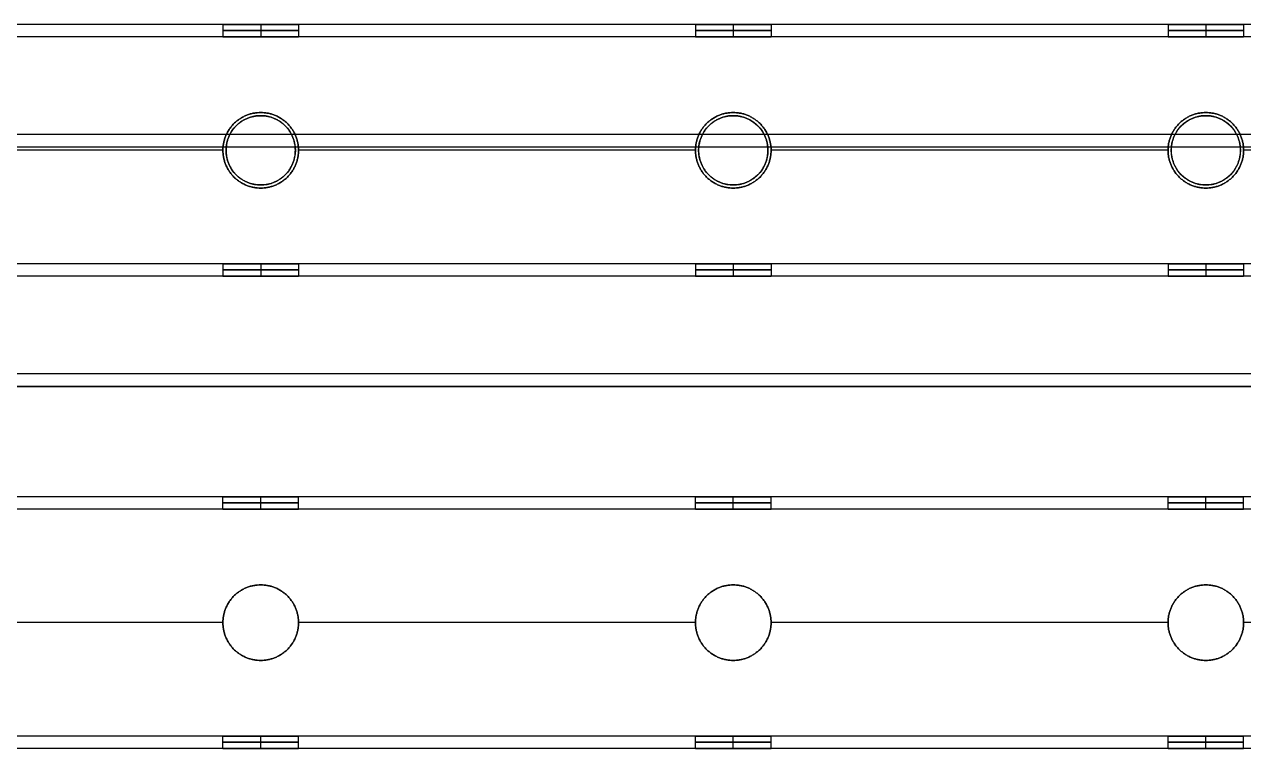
# Model space of a CAD drawing. Header units: millimetres. Extents: x -6529 to 809, y -8611 to 207.
# Drawn here: x 226 to 419.5, y -508.1 to -393.1 of the extents above; entities that cross this region are included whole.
import ezdxf

# ---------------------------------------------------------------- set-up
doc = ezdxf.new("R2010")
doc.units = ezdxf.units.MM
doc.header["$MEASUREMENT"] = 0
doc.layers.add('platen', color=7, linetype='Continuous', true_color=0x007f00)
doc.layers.add('staal', color=5, linetype='Continuous', true_color=0x0000ff)

# ---------------------------------------------------------------- blocks, each defined once
blk = doc.blocks.new('plaat base')
at = {"layer": 'platen'}
for p, q in [((58, -600), (1258, -600)), ((58, -600, 18), (1258, -600, 18))]:
    blk.add_line(p, q, dxfattribs=at)
blk = doc.blocks.new('top plaat')
at = {"layer": 'platen'}
for p, q in [((770.5, -575), (770.5, -575, 18)), ((845.5, -575), (845.5, -575, 18)), ((920.5, -575), (920.5, -575, 18)), ((765, -580.5), (765, -580.5, 18)), ((776, -580.5), (776, -580.5, 18)), ((840, -580.5), (840, -580.5, 18)), ((851, -580.5), (851, -580.5, 18)), ((915, -580.5), (915, -580.5, 18)), ((926, -580.5), (926, -580.5, 18)), ((770.5, -586), (770.5, -586, 18)), ((845.5, -586), (845.5, -586, 18)), ((920.5, -586), (920.5, -586, 18)), ((0, -618), (1316, -618)), ((0, -618, 18), (1316, -618, 18))]:
    blk.add_line(p, q, dxfattribs=at)
for centre in [(770.5, -580.5, 9), (845.5, -580.5, 9), (920.5, -580.5, 9)]:
    blk.add_circle(centre, 5.5, dxfattribs=at)
for points in [[(770.5, -586), (765, -586), (765, -580.5), (765, -575), (770.5, -575), (776, -575), (776, -580.5), (776, -586), (770.5, -586)], [(770.5, -586, 18), (765, -586, 18), (765, -580.5, 18), (765, -575, 18), (770.5, -575, 18), (776, -575, 18), (776, -580.5, 18), (776, -586, 18), (770.5, -586, 18)], [(845.5, -586), (840, -586), (840, -580.5), (840, -575), (845.5, -575), (851, -575), (851, -580.5), (851, -586), (845.5, -586)], [(845.5, -586, 18), (840, -586, 18), (840, -580.5, 18), (840, -575, 18), (845.5, -575, 18), (851, -575, 18), (851, -580.5, 18), (851, -586, 18), (845.5, -586, 18)], [(920.5, -586), (915, -586), (915, -580.5), (915, -575), (920.5, -575), (926, -575), (926, -580.5), (926, -586), (920.5, -586)], [(920.5, -586, 18), (915, -586, 18), (915, -580.5, 18), (915, -575, 18), (920.5, -575, 18), (926, -575, 18), (926, -580.5, 18), (926, -586, 18), (920.5, -586, 18)]]:
    blk.add_rational_spline(points, [1, 0.707106781187, 1, 0.707106781187, 1, 0.707106781187, 1, 0.707106781187, 1], degree=2, knots=[-37.699112, -37.699112, -37.699112, -28.274334, -28.274334, -18.849556, -18.849556, -9.424778, -9.424778, 0, 0, 0], dxfattribs=at)

msp = doc.modelspace()

# ---------------------------------------------------------------- linework, layer by layer
at = {"layer": 'staal'}
for p, q in [((257.53, -393.13, 20), (257.53, -395.13, 20)), ((263.53, -393.13, 26), (263.53, -395.13, 26)), ((263.53, -393.13, 14), (263.53, -395.13, 14)), ((269.53, -393.13, 20), (269.53, -395.13, 20)), ((332.53, -393.13, 20), (332.53, -395.13, 20)), ((338.53, -393.13, 26), (338.53, -395.13, 26)), ((338.53, -393.13, 14), (338.53, -395.13, 14)), ((344.53, -393.13, 20), (344.53, -395.13, 20)), ((407.53, -393.13, 20), (407.53, -395.13, 20)), ((413.53, -393.13, 26), (413.53, -395.13, 26)), ((413.53, -393.13, 14), (413.53, -395.13, 14)), ((419.53, -393.13, 20), (419.53, -395.13, 20)), ((263.53, -407.13, 2), (263.53, -407.13)), ((263.53, -407.13, 40), (263.53, -407.13, 38)), ((338.53, -407.13, 2), (338.53, -407.13)), ((338.53, -407.13, 40), (338.53, -407.13, 38)), ((413.53, -407.13, 2), (413.53, -407.13)), ((413.53, -407.13, 40), (413.53, -407.13, 38)), ((257.53, -413.13, 2), (257.53, -413.13)), ((257.53, -413.13, 40), (257.53, -413.13, 38)), ((269.53, -413.13, 2), (269.53, -413.13)), ((269.53, -413.13, 40), (269.53, -413.13, 38)), ((332.53, -413.13, 2), (332.53, -413.13)), ((332.53, -413.13, 40), (332.53, -413.13, 38)), ((344.53, -413.13, 2), (344.53, -413.13)), ((344.53, -413.13, 40), (344.53, -413.13, 38)), ((407.53, -413.13, 2), (407.53, -413.13)), ((407.53, -413.13, 40), (407.53, -413.13, 38)), ((419.53, -413.13, 2), (419.53, -413.13)), ((419.53, -413.13, 40), (419.53, -413.13, 38)), ((263.53, -419.13, 2), (263.53, -419.13)), ((263.53, -419.13, 40), (263.53, -419.13, 38)), ((338.53, -419.13, 2), (338.53, -419.13)), ((338.53, -419.13, 40), (338.53, -419.13, 38)), ((413.53, -419.13, 2), (413.53, -419.13)), ((413.53, -419.13, 40), (413.53, -419.13, 38)), ((257.53, -431.13, 20), (257.53, -433.13, 20)), ((263.53, -431.13, 26), (263.53, -433.13, 26)), ((263.53, -431.13, 14), (263.53, -433.13, 14)), ((269.53, -431.13, 20), (269.53, -433.13, 20)), ((332.53, -431.13, 20), (332.53, -433.13, 20)), ((338.53, -431.13, 26), (338.53, -433.13, 26)), ((338.53, -431.13, 14), (338.53, -433.13, 14)), ((344.53, -431.13, 20), (344.53, -433.13, 20)), ((407.53, -431.13, 20), (407.53, -433.13, 20)), ((413.53, -431.13, 26), (413.53, -433.13, 26)), ((413.53, -431.13, 14), (413.53, -433.13, 14)), ((419.53, -431.13, 20), (419.53, -433.13, 20)), ((257.53, -470.13, 696), (257.53, -468.13, 696)), ((263.53, -470.13, 702), (263.53, -468.13, 702)), ((263.53, -470.13, 690), (263.53, -468.13, 690)), ((269.53, -470.13, 696), (269.53, -468.13, 696)), ((332.53, -470.13, 696), (332.53, -468.13, 696)), ((338.53, -470.13, 702), (338.53, -468.13, 702)), ((338.53, -470.13, 690), (338.53, -468.13, 690)), ((344.53, -470.13, 696), (344.53, -468.13, 696)), ((407.53, -470.13, 696), (407.53, -468.13, 696)), ((413.53, -470.13, 702), (413.53, -468.13, 702)), ((413.53, -470.13, 690), (413.53, -468.13, 690)), ((419.53, -470.13, 696), (419.53, -468.13, 696)), ((263.53, -482.13, 678), (263.53, -482.13, 676)), ((263.53, -482.13, 716), (263.53, -482.13, 714)), ((338.53, -482.13, 678), (338.53, -482.13, 676)), ((338.53, -482.13, 716), (338.53, -482.13, 714)), ((413.53, -482.13, 678), (413.53, -482.13, 676)), ((413.53, -482.13, 716), (413.53, -482.13, 714)), ((257.53, -488.13, 678), (257.53, -488.13, 676)), ((257.53, -488.13, 716), (257.53, -488.13, 714)), ((269.53, -488.13, 678), (269.53, -488.13, 676)), ((269.53, -488.13, 716), (269.53, -488.13, 714)), ((332.53, -488.13, 678), (332.53, -488.13, 676)), ((332.53, -488.13, 716), (332.53, -488.13, 714)), ((344.53, -488.13, 678), (344.53, -488.13, 676)), ((344.53, -488.13, 716), (344.53, -488.13, 714)), ((407.53, -488.13, 678), (407.53, -488.13, 676)), ((407.53, -488.13, 716), (407.53, -488.13, 714)), ((419.53, -488.13, 678), (419.53, -488.13, 676)), ((419.53, -488.13, 716), (419.53, -488.13, 714)), ((263.53, -494.13, 678), (263.53, -494.13, 676)), ((263.53, -494.13, 716), (263.53, -494.13, 714)), ((338.53, -494.13, 678), (338.53, -494.13, 676)), ((338.53, -494.13, 716), (338.53, -494.13, 714)), ((413.53, -494.13, 678), (413.53, -494.13, 676)), ((413.53, -494.13, 716), (413.53, -494.13, 714)), ((257.53, -508.13, 696), (257.53, -506.13, 696)), ((263.53, -508.13, 702), (263.53, -506.13, 702)), ((263.53, -508.13, 690), (263.53, -506.13, 690)), ((269.53, -508.13, 696), (269.53, -506.13, 696)), ((332.53, -508.13, 696), (332.53, -506.13, 696)), ((338.53, -508.13, 702), (338.53, -506.13, 702)), ((338.53, -508.13, 690), (338.53, -506.13, 690)), ((344.53, -508.13, 696), (344.53, -506.13, 696)), ((407.53, -508.13, 696), (407.53, -506.13, 696)), ((413.53, -508.13, 702), (413.53, -506.13, 702)), ((413.53, -508.13, 690), (413.53, -506.13, 690)), ((419.53, -508.13, 696), (419.53, -506.13, 696))]:
    msp.add_line(p, q, dxfattribs=at)
for points in [[(769.03, -393.13), (451.28, -393.13), (133.53, -393.13)], [(769.03, -393.13, 40), (451.28, -393.13, 40), (133.53, -393.13, 40)], [(257.53, -393.13, 20), (226.03, -393.13, 20), (194.53, -393.13, 20)], [(332.53, -393.13, 20), (301.03, -393.13, 20), (269.53, -393.13, 20)], [(407.53, -393.13, 20), (376.03, -393.13, 20), (344.53, -393.13, 20)], [(482.53, -393.13, 20), (451.03, -393.13, 20), (419.53, -393.13, 20)], [(769.03, -395.13, 2), (451.28, -395.13, 2), (133.53, -395.13, 2)], [(769.03, -395.13, 38), (451.28, -395.13, 38), (133.53, -395.13, 38)], [(257.53, -395.13, 20), (226.03, -395.13, 20), (194.53, -395.13, 20)], [(332.53, -395.13, 20), (301.03, -395.13, 20), (269.53, -395.13, 20)], [(407.53, -395.13, 20), (376.03, -395.13, 20), (344.53, -395.13, 20)], [(482.53, -395.13, 20), (451.03, -395.13, 20), (419.53, -395.13, 20)], [(769.03, -410.63, 40), (460.03, -410.63, 40), (151.03, -410.63, 40)], [(769.03, -410.63), (460.03, -410.63), (151.03, -410.63)], [(769.03, -412.63, 2), (460.03, -412.63, 2), (151.03, -412.63, 2)], [(769.03, -412.63, 38), (460.03, -412.63, 38), (151.03, -412.63, 38)], [(257.53, -413.13), (226.03, -413.13), (194.53, -413.13)], [(257.53, -413.13, 40), (226.03, -413.13, 40), (194.53, -413.13, 40)], [(257.53, -413.13, 2), (226.03, -413.13, 2), (194.53, -413.13, 2)], [(257.53, -413.13, 38), (226.03, -413.13, 38), (194.53, -413.13, 38)], [(332.53, -413.13), (301.03, -413.13), (269.53, -413.13)], [(332.53, -413.13, 40), (301.03, -413.13, 40), (269.53, -413.13, 40)], [(332.53, -413.13, 2), (301.03, -413.13, 2), (269.53, -413.13, 2)], [(332.53, -413.13, 38), (301.03, -413.13, 38), (269.53, -413.13, 38)], [(407.53, -413.13), (376.03, -413.13), (344.53, -413.13)], [(407.53, -413.13, 40), (376.03, -413.13, 40), (344.53, -413.13, 40)], [(407.53, -413.13, 2), (376.03, -413.13, 2), (344.53, -413.13, 2)], [(407.53, -413.13, 38), (376.03, -413.13, 38), (344.53, -413.13, 38)], [(482.53, -413.13), (451.03, -413.13), (419.53, -413.13)], [(482.53, -413.13, 40), (451.03, -413.13, 40), (419.53, -413.13, 40)], [(482.53, -413.13, 2), (451.03, -413.13, 2), (419.53, -413.13, 2)], [(482.53, -413.13, 38), (451.03, -413.13, 38), (419.53, -413.13, 38)], [(769.03, -431.13, 2), (451.28, -431.13, 2), (133.53, -431.13, 2)], [(769.03, -431.13, 38), (451.28, -431.13, 38), (133.53, -431.13, 38)], [(257.53, -431.13, 20), (226.03, -431.13, 20), (194.53, -431.13, 20)], [(332.53, -431.13, 20), (301.03, -431.13, 20), (269.53, -431.13, 20)], [(407.53, -431.13, 20), (376.03, -431.13, 20), (344.53, -431.13, 20)], [(482.53, -431.13, 20), (451.03, -431.13, 20), (419.53, -431.13, 20)], [(769.03, -433.13), (451.28, -433.13), (133.53, -433.13)], [(769.03, -433.13, 40), (451.28, -433.13, 40), (133.53, -433.13, 40)], [(257.53, -433.13, 20), (226.03, -433.13, 20), (194.53, -433.13, 20)], [(332.53, -433.13, 20), (301.03, -433.13, 20), (269.53, -433.13, 20)], [(407.53, -433.13, 20), (376.03, -433.13, 20), (344.53, -433.13, 20)], [(482.53, -433.13, 20), (451.03, -433.13, 20), (419.53, -433.13, 20)], [(769.03, -448.63, 2), (460.03, -448.63, 2), (151.03, -448.63, 2)], [(769.03, -448.63, 38), (460.03, -448.63, 38), (151.03, -448.63, 38)], [(769.03, -450.63, 40), (460.03, -450.63, 40), (151.03, -450.63, 40)], [(769.03, -450.63), (460.03, -450.63), (151.03, -450.63)], [(769.03, -468.13, 676), (451.28, -468.13, 676), (133.53, -468.13, 676)], [(769.03, -468.13, 716), (451.28, -468.13, 716), (133.53, -468.13, 716)], [(257.53, -468.13, 696), (226.03, -468.13, 696), (194.53, -468.13, 696)], [(332.53, -468.13, 696), (301.03, -468.13, 696), (269.53, -468.13, 696)], [(407.53, -468.13, 696), (376.03, -468.13, 696), (344.53, -468.13, 696)], [(769.03, -470.13, 678), (451.28, -470.13, 678), (133.53, -470.13, 678)], [(769.03, -470.13, 714), (451.28, -470.13, 714), (133.53, -470.13, 714)], [(257.53, -470.13, 696), (226.03, -470.13, 696), (194.53, -470.13, 696)], [(332.53, -470.13, 696), (301.03, -470.13, 696), (269.53, -470.13, 696)], [(407.53, -470.13, 696), (376.03, -470.13, 696), (344.53, -470.13, 696)], [(482.53, -470.13, 696), (451.03, -470.13, 696), (419.53, -470.13, 696)], [(257.53, -488.13, 676), (226.03, -488.13, 676), (194.53, -488.13, 676)], [(257.53, -488.13, 716), (226.03, -488.13, 716), (194.53, -488.13, 716)], [(257.53, -488.13, 678), (226.03, -488.13, 678), (194.53, -488.13, 678)], [(257.53, -488.13, 714), (226.03, -488.13, 714), (194.53, -488.13, 714)], [(332.53, -488.13, 676), (301.03, -488.13, 676), (269.53, -488.13, 676)], [(332.53, -488.13, 716), (301.03, -488.13, 716), (269.53, -488.13, 716)], [(332.53, -488.13, 678), (301.03, -488.13, 678), (269.53, -488.13, 678)], [(332.53, -488.13, 714), (301.03, -488.13, 714), (269.53, -488.13, 714)], [(407.53, -488.13, 676), (376.03, -488.13, 676), (344.53, -488.13, 676)], [(407.53, -488.13, 716), (376.03, -488.13, 716), (344.53, -488.13, 716)], [(407.53, -488.13, 678), (376.03, -488.13, 678), (344.53, -488.13, 678)], [(407.53, -488.13, 714), (376.03, -488.13, 714), (344.53, -488.13, 714)], [(482.53, -488.13, 676), (451.03, -488.13, 676), (419.53, -488.13, 676)], [(482.53, -488.13, 716), (451.03, -488.13, 716), (419.53, -488.13, 716)], [(482.53, -488.13, 678), (451.03, -488.13, 678), (419.53, -488.13, 678)], [(482.53, -488.13, 714), (451.03, -488.13, 714), (419.53, -488.13, 714)], [(769.03, -506.13, 678), (451.28, -506.13, 678), (133.53, -506.13, 678)], [(769.03, -506.13, 714), (451.28, -506.13, 714), (133.53, -506.13, 714)], [(257.53, -506.13, 696), (226.03, -506.13, 696), (194.53, -506.13, 696)], [(332.53, -506.13, 696), (301.03, -506.13, 696), (269.53, -506.13, 696)], [(407.53, -506.13, 696), (376.03, -506.13, 696), (344.53, -506.13, 696)], [(482.53, -506.13, 696), (451.03, -506.13, 696), (419.53, -506.13, 696)], [(769.03, -508.13, 676), (451.28, -508.13, 676), (133.53, -508.13, 676)], [(769.03, -508.13, 716), (451.28, -508.13, 716), (133.53, -508.13, 716)], [(257.53, -508.13, 696), (226.03, -508.13, 696), (194.53, -508.13, 696)], [(332.53, -508.13, 696), (301.03, -508.13, 696), (269.53, -508.13, 696)], [(407.53, -508.13, 696), (376.03, -508.13, 696), (344.53, -508.13, 696)], [(482.53, -508.13, 696), (451.03, -508.13, 696), (419.53, -508.13, 696)]]:
    msp.add_open_spline(points, degree=2, dxfattribs=at)
for points, weights, knots in [([(263.53, -393.13, 26), (257.53, -393.13, 26), (257.53, -393.13, 20), (257.53, -393.13, 14), (263.53, -393.13, 14), (269.53, -393.13, 14), (269.53, -393.13, 20), (269.53, -393.13, 26), (263.53, -393.13, 26)], [1, 0.707106781187, 1, 0.707106781187, 1, 0.707106781187, 1, 0.707106781187, 1], [0, 0, 0, 7.853982, 7.853982, 15.707963, 15.707963, 23.561945, 23.561945, 31.415927, 31.415927, 31.415927]), ([(263.53, -394.13, 26), (257.53, -394.13, 26), (257.53, -394.13, 20), (257.53, -394.13, 14), (263.53, -394.13, 14), (269.53, -394.13, 14), (269.53, -394.13, 20), (269.53, -394.13, 26), (263.53, -394.13, 26)], [1, 0.707106781187, 1, 0.707106781187, 1, 0.707106781187, 1, 0.707106781187, 1], [0, 0, 0, 7.853982, 7.853982, 15.707963, 15.707963, 23.561945, 23.561945, 31.415927, 31.415927, 31.415927]), ([(338.53, -393.13, 26), (332.53, -393.13, 26), (332.53, -393.13, 20), (332.53, -393.13, 14), (338.53, -393.13, 14), (344.53, -393.13, 14), (344.53, -393.13, 20), (344.53, -393.13, 26), (338.53, -393.13, 26)], [1, 0.707106781187, 1, 0.707106781187, 1, 0.707106781187, 1, 0.707106781187, 1], [0, 0, 0, 7.853982, 7.853982, 15.707963, 15.707963, 23.561945, 23.561945, 31.415927, 31.415927, 31.415927]), ([(338.53, -394.13, 26), (332.53, -394.13, 26), (332.53, -394.13, 20), (332.53, -394.13, 14), (338.53, -394.13, 14), (344.53, -394.13, 14), (344.53, -394.13, 20), (344.53, -394.13, 26), (338.53, -394.13, 26)], [1, 0.707106781187, 1, 0.707106781187, 1, 0.707106781187, 1, 0.707106781187, 1], [0, 0, 0, 7.853982, 7.853982, 15.707963, 15.707963, 23.561945, 23.561945, 31.415927, 31.415927, 31.415927]), ([(413.53, -393.13, 26), (407.53, -393.13, 26), (407.53, -393.13, 20), (407.53, -393.13, 14), (413.53, -393.13, 14), (419.53, -393.13, 14), (419.53, -393.13, 20), (419.53, -393.13, 26), (413.53, -393.13, 26)], [1, 0.707106781187, 1, 0.707106781187, 1, 0.707106781187, 1, 0.707106781187, 1], [0, 0, 0, 7.853982, 7.853982, 15.707963, 15.707963, 23.561945, 23.561945, 31.415927, 31.415927, 31.415927]), ([(413.53, -394.13, 26), (407.53, -394.13, 26), (407.53, -394.13, 20), (407.53, -394.13, 14), (413.53, -394.13, 14), (419.53, -394.13, 14), (419.53, -394.13, 20), (419.53, -394.13, 26), (413.53, -394.13, 26)], [1, 0.707106781187, 1, 0.707106781187, 1, 0.707106781187, 1, 0.707106781187, 1], [0, 0, 0, 7.853982, 7.853982, 15.707963, 15.707963, 23.561945, 23.561945, 31.415927, 31.415927, 31.415927]), ([(263.53, -395.13, 26), (269.53, -395.13, 26), (269.53, -395.13, 20), (269.53, -395.13, 14), (263.53, -395.13, 14), (257.53, -395.13, 14), (257.53, -395.13, 20), (257.53, -395.13, 26), (263.53, -395.13, 26)], [1, 0.707106781187, 1, 0.707106781187, 1, 0.707106781187, 1, 0.707106781187, 1], [-31.415927, -31.415927, -31.415927, -23.561945, -23.561945, -15.707963, -15.707963, -7.853982, -7.853982, 0, 0, 0]), ([(338.53, -395.13, 26), (344.53, -395.13, 26), (344.53, -395.13, 20), (344.53, -395.13, 14), (338.53, -395.13, 14), (332.53, -395.13, 14), (332.53, -395.13, 20), (332.53, -395.13, 26), (338.53, -395.13, 26)], [1, 0.707106781187, 1, 0.707106781187, 1, 0.707106781187, 1, 0.707106851018, 0.999999860338], [-31.415927, -31.415927, -31.415927, -23.561944, -23.561944, -15.707962, -15.707962, -7.85398, -7.85398, 0, 0, 0]), ([(413.53, -395.13, 26), (419.53, -395.13, 26), (419.53, -395.13, 20), (419.53, -395.13, 14), (413.53, -395.13, 14), (407.53, -395.13, 14), (407.53, -395.13, 20), (407.53, -395.13, 26), (413.53, -395.13, 26)], [1, 0.707106781187, 1, 0.707106781187, 1, 0.707106781187, 1, 0.707106851018, 0.999999860338], [-31.415927, -31.415927, -31.415927, -23.561944, -23.561944, -15.707962, -15.707962, -7.85398, -7.85398, 0, 0, 0]), ([(263.53, -419.13), (269.53, -419.13), (269.53, -413.13), (269.53, -407.13), (263.53, -407.13), (257.53, -407.13), (257.53, -413.13), (257.53, -419.13), (263.53, -419.13)], [1, 0.707106781187, 1, 0.707106781187, 1, 0.707106781187, 1, 0.707106781187, 1], [-31.415927, -31.415927, -31.415927, -23.561945, -23.561945, -15.707963, -15.707963, -7.853982, -7.853982, 0, 0, 0]), ([(263.53, -419.13, 40), (257.53, -419.13, 40), (257.53, -413.13, 40), (257.53, -407.13, 40), (263.53, -407.13, 40), (269.53, -407.13, 40), (269.53, -413.13, 40), (269.53, -419.13, 40), (263.53, -419.13, 40)], [1, 0.707106781187, 1, 0.707106781187, 1, 0.707106781187, 1, 0.707106781187, 1], [0, 0, 0, 7.853982, 7.853982, 15.707963, 15.707963, 23.561945, 23.561945, 31.415927, 31.415927, 31.415927]), ([(263.53, -419.13, 2), (257.53, -419.13, 2), (257.53, -413.13, 2), (257.53, -407.13, 2), (263.53, -407.13, 2), (269.53, -407.13, 2), (269.53, -413.13, 2), (269.53, -419.13, 2), (263.53, -419.13, 2)], [1, 0.707106781187, 1, 0.707106781187, 1, 0.707106781187, 1, 0.707106781187, 1], [0, 0, 0, 7.853982, 7.853982, 15.707963, 15.707963, 23.561945, 23.561945, 31.415927, 31.415927, 31.415927]), ([(263.53, -419.13, 38), (269.53, -419.13, 38), (269.53, -413.13, 38), (269.53, -407.13, 38), (263.53, -407.13, 38), (257.53, -407.13, 38), (257.53, -413.13, 38), (257.53, -419.13, 38), (263.53, -419.13, 38)], [1, 0.707106781187, 1, 0.707106781187, 1, 0.707106781187, 1, 0.707106781187, 1], [-31.415927, -31.415927, -31.415927, -23.561945, -23.561945, -15.707963, -15.707963, -7.853982, -7.853982, 0, 0, 0]), ([(263.53, -419.13, 1), (257.53, -419.13, 1), (257.53, -413.13, 1), (257.53, -407.13, 1), (263.53, -407.13, 1), (269.53, -407.13, 1), (269.53, -413.13, 1), (269.53, -419.13, 1), (263.53, -419.13, 1)], [1, 0.707106781187, 1, 0.707106781187, 1, 0.707106781187, 1, 0.707106781187, 1], [0, 0, 0, 7.853982, 7.853982, 15.707963, 15.707963, 23.561945, 23.561945, 31.415927, 31.415927, 31.415927]), ([(263.53, -419.13, 39), (257.53, -419.13, 39), (257.53, -413.13, 39), (257.53, -407.13, 39), (263.53, -407.13, 39), (269.53, -407.13, 39), (269.53, -413.13, 39), (269.53, -419.13, 39), (263.53, -419.13, 39)], [1, 0.707106781187, 1, 0.707106781187, 1, 0.707106781187, 1, 0.707106781187, 1], [0, 0, 0, 7.853982, 7.853982, 15.707963, 15.707963, 23.561945, 23.561945, 31.415927, 31.415927, 31.415927]), ([(338.53, -419.13), (344.53, -419.13), (344.53, -413.13), (344.53, -407.13), (338.53, -407.13), (332.53, -407.13), (332.53, -413.13), (332.53, -419.13), (338.53, -419.13)], [1, 0.707106781187, 1, 0.707106781187, 1, 0.707106781187, 1, 0.707106781187, 1], [-31.415927, -31.415927, -31.415927, -23.561945, -23.561945, -15.707963, -15.707963, -7.853982, -7.853982, 0, 0, 0]), ([(338.53, -419.13, 40), (332.53, -419.13, 40), (332.53, -413.13, 40), (332.53, -407.13, 40), (338.53, -407.13, 40), (344.53, -407.13, 40), (344.53, -413.13, 40), (344.53, -419.13, 40), (338.53, -419.13, 40)], [1, 0.707106781187, 1, 0.707106781187, 1, 0.707106781187, 1, 0.707106781187, 1], [0, 0, 0, 7.853982, 7.853982, 15.707963, 15.707963, 23.561945, 23.561945, 31.415927, 31.415927, 31.415927]), ([(338.53, -419.13, 2), (332.53, -419.13, 2), (332.53, -413.13, 2), (332.53, -407.13, 2), (338.53, -407.13, 2), (344.53, -407.13, 2), (344.53, -413.13, 2), (344.53, -419.13, 2), (338.53, -419.13, 2)], [1, 0.707106781187, 1, 0.707106781187, 1, 0.707106781187, 1, 0.707106781187, 1], [0, 0, 0, 7.853982, 7.853982, 15.707963, 15.707963, 23.561945, 23.561945, 31.415927, 31.415927, 31.415927]), ([(338.53, -419.13, 38), (344.53, -419.13, 38), (344.53, -413.13, 38), (344.53, -407.13, 38), (338.53, -407.13, 38), (332.53, -407.13, 38), (332.53, -413.13, 38), (332.53, -419.13, 38), (338.53, -419.13, 38)], [1, 0.707106781187, 1, 0.707106781187, 1, 0.707106781187, 1, 0.707106781187, 1], [-31.415927, -31.415927, -31.415927, -23.561945, -23.561945, -15.707963, -15.707963, -7.853982, -7.853982, 0, 0, 0]), ([(338.53, -419.13, 1), (332.53, -419.13, 1), (332.53, -413.13, 1), (332.53, -407.13, 1), (338.53, -407.13, 1), (344.53, -407.13, 1), (344.53, -413.13, 1), (344.53, -419.13, 1), (338.53, -419.13, 1)], [1, 0.707106781187, 1, 0.707106781187, 1, 0.707106781187, 1, 0.707106781187, 1], [0, 0, 0, 7.853982, 7.853982, 15.707963, 15.707963, 23.561945, 23.561945, 31.415927, 31.415927, 31.415927]), ([(338.53, -419.13, 39), (332.53, -419.13, 39), (332.53, -413.13, 39), (332.53, -407.13, 39), (338.53, -407.13, 39), (344.53, -407.13, 39), (344.53, -413.13, 39), (344.53, -419.13, 39), (338.53, -419.13, 39)], [1, 0.707106781187, 1, 0.707106781187, 1, 0.707106781187, 1, 0.707106781187, 1], [0, 0, 0, 7.853982, 7.853982, 15.707963, 15.707963, 23.561945, 23.561945, 31.415927, 31.415927, 31.415927]), ([(413.53, -419.13), (419.53, -419.13), (419.53, -413.13), (419.53, -407.13), (413.53, -407.13), (407.53, -407.13), (407.53, -413.13), (407.53, -419.13), (413.53, -419.13)], [1, 0.707106781187, 1, 0.707106781187, 1, 0.707106781187, 1, 0.707106781187, 1], [-31.415927, -31.415927, -31.415927, -23.561945, -23.561945, -15.707963, -15.707963, -7.853982, -7.853982, 0, 0, 0]), ([(413.53, -419.13, 40), (407.53, -419.13, 40), (407.53, -413.13, 40), (407.53, -407.13, 40), (413.53, -407.13, 40), (419.53, -407.13, 40), (419.53, -413.13, 40), (419.53, -419.13, 40), (413.53, -419.13, 40)], [1, 0.707106781187, 1, 0.707106781187, 1, 0.707106781187, 1, 0.707106781187, 1], [0, 0, 0, 7.853982, 7.853982, 15.707963, 15.707963, 23.561945, 23.561945, 31.415927, 31.415927, 31.415927]), ([(413.53, -419.13, 2), (407.53, -419.13, 2), (407.53, -413.13, 2), (407.53, -407.13, 2), (413.53, -407.13, 2), (419.53, -407.13, 2), (419.53, -413.13, 2), (419.53, -419.13, 2), (413.53, -419.13, 2)], [1, 0.707106781187, 1, 0.707106781187, 1, 0.707106781187, 1, 0.707106781187, 1], [0, 0, 0, 7.853982, 7.853982, 15.707963, 15.707963, 23.561945, 23.561945, 31.415927, 31.415927, 31.415927]), ([(413.53, -419.13, 38), (419.53, -419.13, 38), (419.53, -413.13, 38), (419.53, -407.13, 38), (413.53, -407.13, 38), (407.53, -407.13, 38), (407.53, -413.13, 38), (407.53, -419.13, 38), (413.53, -419.13, 38)], [1, 0.707106781187, 1, 0.707106781187, 1, 0.707106781187, 1, 0.707106781187, 1], [-31.415927, -31.415927, -31.415927, -23.561945, -23.561945, -15.707963, -15.707963, -7.853982, -7.853982, 0, 0, 0]), ([(413.53, -419.13, 1), (407.53, -419.13, 1), (407.53, -413.13, 1), (407.53, -407.13, 1), (413.53, -407.13, 1), (419.53, -407.13, 1), (419.53, -413.13, 1), (419.53, -419.13, 1), (413.53, -419.13, 1)], [1, 0.707106781187, 1, 0.707106781187, 1, 0.707106781187, 1, 0.707106781187, 1], [0, 0, 0, 7.853982, 7.853982, 15.707963, 15.707963, 23.561945, 23.561945, 31.415927, 31.415927, 31.415927]), ([(413.53, -419.13, 39), (407.53, -419.13, 39), (407.53, -413.13, 39), (407.53, -407.13, 39), (413.53, -407.13, 39), (419.53, -407.13, 39), (419.53, -413.13, 39), (419.53, -419.13, 39), (413.53, -419.13, 39)], [1, 0.707106781187, 1, 0.707106781187, 1, 0.707106781187, 1, 0.707106781187, 1], [0, 0, 0, 7.853982, 7.853982, 15.707963, 15.707963, 23.561945, 23.561945, 31.415927, 31.415927, 31.415927]), ([(263.53, -431.13, 26), (257.53, -431.13, 26), (257.53, -431.13, 20), (257.53, -431.13, 14), (263.53, -431.13, 14), (269.53, -431.13, 14), (269.53, -431.13, 20), (269.53, -431.13, 26), (263.53, -431.13, 26)], [0.999999860338, 0.707106851018, 1, 0.707106781187, 1, 0.707106781187, 1, 0.707106851018, 0.999999860338], [0, 0, 0, 7.853981, 7.853981, 15.707963, 15.707963, 23.561946, 23.561946, 31.415927, 31.415927, 31.415927]), ([(338.53, -431.13, 26), (332.53, -431.13, 26), (332.53, -431.13, 20), (332.53, -431.13, 14), (338.53, -431.13, 14), (344.53, -431.13, 14), (344.53, -431.13, 20), (344.53, -431.13, 26), (338.53, -431.13, 26)], [0.999999860338, 0.707106851018, 1, 0.707106781187, 1, 0.707106781187, 1, 0.707106851018, 0.999999860338], [0, 0, 0, 7.853981, 7.853981, 15.707963, 15.707963, 23.561946, 23.561946, 31.415927, 31.415927, 31.415927]), ([(413.53, -431.13, 26), (407.53, -431.13, 26), (407.53, -431.13, 20), (407.53, -431.13, 14), (413.53, -431.13, 14), (419.53, -431.13, 14), (419.53, -431.13, 20), (419.53, -431.13, 26), (413.53, -431.13, 26)], [1, 0.707106781187, 1, 0.707106781187, 1, 0.707106781187, 1, 0.707106781187, 1], [0, 0, 0, 7.853982, 7.853982, 15.707963, 15.707963, 23.561945, 23.561945, 31.415927, 31.415927, 31.415927]), ([(263.53, -432.13, 26), (257.53, -432.13, 26), (257.53, -432.13, 20), (257.53, -432.13, 14), (263.53, -432.13, 14), (269.53, -432.13, 14), (269.53, -432.13, 20), (269.53, -432.13, 26), (263.53, -432.13, 26)], [1, 0.707106781187, 1, 0.707106781187, 1, 0.707106781187, 1, 0.707106781187, 1], [0, 0, 0, 7.853982, 7.853982, 15.707963, 15.707963, 23.561945, 23.561945, 31.415927, 31.415927, 31.415927]), ([(263.53, -433.13, 26), (269.53, -433.13, 26), (269.53, -433.13, 20), (269.53, -433.13, 14), (263.53, -433.13, 14), (257.53, -433.13, 14), (257.53, -433.13, 20), (257.53, -433.13, 26), (263.53, -433.13, 26)], [1, 0.707106781187, 1, 0.707106781187, 1, 0.707106781187, 1, 0.707106781187, 1], [-31.415927, -31.415927, -31.415927, -23.561945, -23.561945, -15.707963, -15.707963, -7.853982, -7.853982, 0, 0, 0]), ([(338.53, -432.13, 26), (332.53, -432.13, 26), (332.53, -432.13, 20), (332.53, -432.13, 14), (338.53, -432.13, 14), (344.53, -432.13, 14), (344.53, -432.13, 20), (344.53, -432.13, 26), (338.53, -432.13, 26)], [1, 0.707106781187, 1, 0.707106781187, 1, 0.707106781187, 1, 0.707106781187, 1], [0, 0, 0, 7.853982, 7.853982, 15.707963, 15.707963, 23.561945, 23.561945, 31.415927, 31.415927, 31.415927]), ([(338.53, -433.13, 26), (344.53, -433.13, 26), (344.53, -433.13, 20), (344.53, -433.13, 14), (338.53, -433.13, 14), (332.53, -433.13, 14), (332.53, -433.13, 20), (332.53, -433.13, 26), (338.53, -433.13, 26)], [1, 0.707106781187, 1, 0.707106781187, 1, 0.707106781187, 1, 0.707106781187, 1], [-31.415927, -31.415927, -31.415927, -23.561945, -23.561945, -15.707963, -15.707963, -7.853982, -7.853982, 0, 0, 0]), ([(413.53, -432.13, 26), (407.53, -432.13, 26), (407.53, -432.13, 20), (407.53, -432.13, 14), (413.53, -432.13, 14), (419.53, -432.13, 14), (419.53, -432.13, 20), (419.53, -432.13, 26), (413.53, -432.13, 26)], [1, 0.707106781187, 1, 0.707106781187, 1, 0.707106781187, 1, 0.707106781187, 1], [0, 0, 0, 7.853982, 7.853982, 15.707963, 15.707963, 23.561945, 23.561945, 31.415927, 31.415927, 31.415927]), ([(413.53, -433.13, 26), (419.53, -433.13, 26), (419.53, -433.13, 20), (419.53, -433.13, 14), (413.53, -433.13, 14), (407.53, -433.13, 14), (407.53, -433.13, 20), (407.53, -433.13, 26), (413.53, -433.13, 26)], [1, 0.707106781187, 1, 0.707106781187, 1, 0.707106781187, 1, 0.707106781187, 1], [-31.415927, -31.415927, -31.415927, -23.561945, -23.561945, -15.707963, -15.707963, -7.853982, -7.853982, 0, 0, 0]), ([(263.53, -468.13, 702), (269.53, -468.13, 702), (269.53, -468.13, 696), (269.53, -468.13, 690), (263.53, -468.13, 690), (257.53, -468.13, 690), (257.53, -468.13, 696), (257.53, -468.13, 702), (263.53, -468.13, 702)], [1, 0.707106781187, 1, 0.707106781187, 1, 0.707106781187, 1, 0.707106781187, 1], [-31.415927, -31.415927, -31.415927, -23.561945, -23.561945, -15.707963, -15.707963, -7.853982, -7.853982, 0, 0, 0]), ([(338.53, -468.13, 702), (344.53, -468.13, 702), (344.53, -468.13, 696), (344.53, -468.13, 690), (338.53, -468.13, 690), (332.53, -468.13, 690), (332.53, -468.13, 696), (332.53, -468.13, 702), (338.53, -468.13, 702)], [1, 0.707106781187, 1, 0.707106781187, 1, 0.707106781187, 1, 0.707106781187, 1], [-31.415927, -31.415927, -31.415927, -23.561945, -23.561945, -15.707963, -15.707963, -7.853982, -7.853982, 0, 0, 0]), ([(413.53, -468.13, 702), (419.53, -468.13, 702), (419.53, -468.13, 696), (419.53, -468.13, 690), (413.53, -468.13, 690), (407.53, -468.13, 690), (407.53, -468.13, 696), (407.53, -468.13, 702), (413.53, -468.13, 702)], [1, 0.707106781187, 1, 0.707106781187, 1, 0.707106781187, 1, 0.707106781187, 1], [-31.415927, -31.415927, -31.415927, -23.561945, -23.561945, -15.707963, -15.707963, -7.853982, -7.853982, 0, 0, 0]), ([(263.53, -469.13, 702), (257.53, -469.13, 702), (257.53, -469.13, 696), (257.53, -469.13, 690), (263.53, -469.13, 690), (269.53, -469.13, 690), (269.53, -469.13, 696), (269.53, -469.13, 702), (263.53, -469.13, 702)], [1, 0.707106781187, 1, 0.707106781187, 1, 0.707106781187, 1, 0.707106781187, 1], [0, 0, 0, 7.853982, 7.853982, 15.707963, 15.707963, 23.561945, 23.561945, 31.415927, 31.415927, 31.415927]), ([(263.53, -470.13, 702), (257.53, -470.13, 702), (257.53, -470.13, 696), (257.53, -470.13, 690), (263.53, -470.13, 690), (269.53, -470.13, 690), (269.53, -470.13, 696), (269.53, -470.13, 702), (263.53, -470.13, 702)], [0.999999860338, 0.707106851018, 1, 0.707106781187, 1, 0.707106781187, 1, 0.707106851018, 0.999999860338], [0, 0, 0, 7.853981, 7.853981, 15.707963, 15.707963, 23.561946, 23.561946, 31.415927, 31.415927, 31.415927]), ([(338.53, -469.13, 702), (332.53, -469.13, 702), (332.53, -469.13, 696), (332.53, -469.13, 690), (338.53, -469.13, 690), (344.53, -469.13, 690), (344.53, -469.13, 696), (344.53, -469.13, 702), (338.53, -469.13, 702)], [1, 0.707106781187, 1, 0.707106781187, 1, 0.707106781187, 1, 0.707106781187, 1], [0, 0, 0, 7.853982, 7.853982, 15.707963, 15.707963, 23.561945, 23.561945, 31.415927, 31.415927, 31.415927]), ([(338.53, -470.13, 702), (332.53, -470.13, 702), (332.53, -470.13, 696), (332.53, -470.13, 690), (338.53, -470.13, 690), (344.53, -470.13, 690), (344.53, -470.13, 696), (344.53, -470.13, 702), (338.53, -470.13, 702)], [0.999999860338, 0.707106851018, 1, 0.707106781187, 1, 0.707106781187, 1, 0.707106851018, 0.999999860338], [0, 0, 0, 7.853981, 7.853981, 15.707963, 15.707963, 23.561946, 23.561946, 31.415927, 31.415927, 31.415927]), ([(413.53, -469.13, 702), (407.53, -469.13, 702), (407.53, -469.13, 696), (407.53, -469.13, 690), (413.53, -469.13, 690), (419.53, -469.13, 690), (419.53, -469.13, 696), (419.53, -469.13, 702), (413.53, -469.13, 702)], [1, 0.707106781187, 1, 0.707106781187, 1, 0.707106781187, 1, 0.707106781187, 1], [0, 0, 0, 7.853982, 7.853982, 15.707963, 15.707963, 23.561945, 23.561945, 31.415927, 31.415927, 31.415927]), ([(413.53, -470.13, 702), (407.53, -470.13, 702), (407.53, -470.13, 696), (407.53, -470.13, 690), (413.53, -470.13, 690), (419.53, -470.13, 690), (419.53, -470.13, 696), (419.53, -470.13, 702), (413.53, -470.13, 702)], [1, 0.707106781187, 1, 0.707106781187, 1, 0.707106781187, 1, 0.707106781187, 1], [0, 0, 0, 7.853982, 7.853982, 15.707963, 15.707963, 23.561945, 23.561945, 31.415927, 31.415927, 31.415927]), ([(263.53, -482.13, 676), (269.53, -482.13, 676), (269.53, -488.13, 676), (269.53, -494.13, 676), (263.53, -494.13, 676), (257.53, -494.13, 676), (257.53, -488.13, 676), (257.53, -482.13, 676), (263.53, -482.13, 676)], [1, 0.707106781187, 1, 0.707106781187, 1, 0.707106781187, 1, 0.707106781187, 1], [-31.415927, -31.415927, -31.415927, -23.561945, -23.561945, -15.707963, -15.707963, -7.853982, -7.853982, 0, 0, 0]), ([(263.53, -482.13, 716), (257.53, -482.13, 716), (257.53, -488.13, 716), (257.53, -494.13, 716), (263.53, -494.13, 716), (269.53, -494.13, 716), (269.53, -488.13, 716), (269.53, -482.13, 716), (263.53, -482.13, 716)], [1, 0.707106781187, 1, 0.707106781187, 1, 0.707106781187, 1, 0.707106781187, 1], [0, 0, 0, 7.853982, 7.853982, 15.707963, 15.707963, 23.561945, 23.561945, 31.415927, 31.415927, 31.415927]), ([(263.53, -482.13, 678), (257.53, -482.13, 678), (257.53, -488.13, 678), (257.53, -494.13, 678), (263.53, -494.13, 678), (269.53, -494.13, 678), (269.53, -488.13, 678), (269.53, -482.13, 678), (263.53, -482.13, 678)], [1, 0.707106781187, 1, 0.707106781187, 1, 0.707106781187, 1, 0.707106781187, 1], [0, 0, 0, 7.853982, 7.853982, 15.707963, 15.707963, 23.561945, 23.561945, 31.415927, 31.415927, 31.415927]), ([(263.53, -482.13, 714), (269.53, -482.13, 714), (269.53, -488.13, 714), (269.53, -494.13, 714), (263.53, -494.13, 714), (257.53, -494.13, 714), (257.53, -488.13, 714), (257.53, -482.13, 714), (263.53, -482.13, 714)], [1, 0.707106781187, 1, 0.707106781187, 1, 0.707106781187, 1, 0.707106781187, 1], [-31.415927, -31.415927, -31.415927, -23.561945, -23.561945, -15.707963, -15.707963, -7.853982, -7.853982, 0, 0, 0]), ([(263.53, -482.13, 677), (257.53, -482.13, 677), (257.53, -488.13, 677), (257.53, -494.13, 677), (263.53, -494.13, 677), (269.53, -494.13, 677), (269.53, -488.13, 677), (269.53, -482.13, 677), (263.53, -482.13, 677)], [1, 0.707106781187, 1, 0.707106781187, 1, 0.707106781187, 1, 0.707106781187, 1], [0, 0, 0, 7.853982, 7.853982, 15.707963, 15.707963, 23.561945, 23.561945, 31.415927, 31.415927, 31.415927]), ([(263.53, -482.13, 715), (257.53, -482.13, 715), (257.53, -488.13, 715), (257.53, -494.13, 715), (263.53, -494.13, 715), (269.53, -494.13, 715), (269.53, -488.13, 715), (269.53, -482.13, 715), (263.53, -482.13, 715)], [1, 0.707106781187, 1, 0.707106781187, 1, 0.707106781187, 1, 0.707106781187, 1], [0, 0, 0, 7.853982, 7.853982, 15.707963, 15.707963, 23.561945, 23.561945, 31.415927, 31.415927, 31.415927]), ([(338.53, -482.13, 676), (344.53, -482.13, 676), (344.53, -488.13, 676), (344.53, -494.13, 676), (338.53, -494.13, 676), (332.53, -494.13, 676), (332.53, -488.13, 676), (332.53, -482.13, 676), (338.53, -482.13, 676)], [1, 0.707106781187, 1, 0.707106781187, 1, 0.707106781187, 1, 0.707106781187, 1], [-31.415927, -31.415927, -31.415927, -23.561945, -23.561945, -15.707963, -15.707963, -7.853982, -7.853982, 0, 0, 0]), ([(338.53, -482.13, 716), (332.53, -482.13, 716), (332.53, -488.13, 716), (332.53, -494.13, 716), (338.53, -494.13, 716), (344.53, -494.13, 716), (344.53, -488.13, 716), (344.53, -482.13, 716), (338.53, -482.13, 716)], [1, 0.707106781187, 1, 0.707106781187, 1, 0.707106781187, 1, 0.707106781187, 1], [0, 0, 0, 7.853982, 7.853982, 15.707963, 15.707963, 23.561945, 23.561945, 31.415927, 31.415927, 31.415927]), ([(338.53, -482.13, 678), (332.53, -482.13, 678), (332.53, -488.13, 678), (332.53, -494.13, 678), (338.53, -494.13, 678), (344.53, -494.13, 678), (344.53, -488.13, 678), (344.53, -482.13, 678), (338.53, -482.13, 678)], [1, 0.707106781187, 1, 0.707106781187, 1, 0.707106781187, 1, 0.707106781187, 1], [0, 0, 0, 7.853982, 7.853982, 15.707963, 15.707963, 23.561945, 23.561945, 31.415927, 31.415927, 31.415927]), ([(338.53, -482.13, 714), (344.53, -482.13, 714), (344.53, -488.13, 714), (344.53, -494.13, 714), (338.53, -494.13, 714), (332.53, -494.13, 714), (332.53, -488.13, 714), (332.53, -482.13, 714), (338.53, -482.13, 714)], [1, 0.707106781187, 1, 0.707106781187, 1, 0.707106781187, 1, 0.707106781187, 1], [-31.415927, -31.415927, -31.415927, -23.561945, -23.561945, -15.707963, -15.707963, -7.853982, -7.853982, 0, 0, 0]), ([(338.53, -482.13, 677), (332.53, -482.13, 677), (332.53, -488.13, 677), (332.53, -494.13, 677), (338.53, -494.13, 677), (344.53, -494.13, 677), (344.53, -488.13, 677), (344.53, -482.13, 677), (338.53, -482.13, 677)], [1, 0.707106781187, 1, 0.707106781187, 1, 0.707106781187, 1, 0.707106781187, 1], [0, 0, 0, 7.853982, 7.853982, 15.707963, 15.707963, 23.561945, 23.561945, 31.415927, 31.415927, 31.415927]), ([(338.53, -482.13, 715), (332.53, -482.13, 715), (332.53, -488.13, 715), (332.53, -494.13, 715), (338.53, -494.13, 715), (344.53, -494.13, 715), (344.53, -488.13, 715), (344.53, -482.13, 715), (338.53, -482.13, 715)], [1, 0.707106781187, 1, 0.707106781187, 1, 0.707106781187, 1, 0.707106781187, 1], [0, 0, 0, 7.853982, 7.853982, 15.707963, 15.707963, 23.561945, 23.561945, 31.415927, 31.415927, 31.415927]), ([(413.53, -482.13, 676), (419.53, -482.13, 676), (419.53, -488.13, 676), (419.53, -494.13, 676), (413.53, -494.13, 676), (407.53, -494.13, 676), (407.53, -488.13, 676), (407.53, -482.13, 676), (413.53, -482.13, 676)], [1, 0.707106781187, 1, 0.707106781187, 1, 0.707106781187, 1, 0.707106781187, 1], [-31.415927, -31.415927, -31.415927, -23.561945, -23.561945, -15.707963, -15.707963, -7.853982, -7.853982, 0, 0, 0]), ([(413.53, -482.13, 716), (407.53, -482.13, 716), (407.53, -488.13, 716), (407.53, -494.13, 716), (413.53, -494.13, 716), (419.53, -494.13, 716), (419.53, -488.13, 716), (419.53, -482.13, 716), (413.53, -482.13, 716)], [1, 0.707106781187, 1, 0.707106781187, 1, 0.707106781187, 1, 0.707106781187, 1], [0, 0, 0, 7.853982, 7.853982, 15.707963, 15.707963, 23.561945, 23.561945, 31.415927, 31.415927, 31.415927]), ([(413.53, -482.13, 678), (407.53, -482.13, 678), (407.53, -488.13, 678), (407.53, -494.13, 678), (413.53, -494.13, 678), (419.53, -494.13, 678), (419.53, -488.13, 678), (419.53, -482.13, 678), (413.53, -482.13, 678)], [1, 0.707106781187, 1, 0.707106781187, 1, 0.707106781187, 1, 0.707106781187, 1], [0, 0, 0, 7.853982, 7.853982, 15.707963, 15.707963, 23.561945, 23.561945, 31.415927, 31.415927, 31.415927]), ([(413.53, -482.13, 714), (419.53, -482.13, 714), (419.53, -488.13, 714), (419.53, -494.13, 714), (413.53, -494.13, 714), (407.53, -494.13, 714), (407.53, -488.13, 714), (407.53, -482.13, 714), (413.53, -482.13, 714)], [1, 0.707106781187, 1, 0.707106781187, 1, 0.707106781187, 1, 0.707106781187, 1], [-31.415927, -31.415927, -31.415927, -23.561945, -23.561945, -15.707963, -15.707963, -7.853982, -7.853982, 0, 0, 0]), ([(413.53, -482.13, 677), (407.53, -482.13, 677), (407.53, -488.13, 677), (407.53, -494.13, 677), (413.53, -494.13, 677), (419.53, -494.13, 677), (419.53, -488.13, 677), (419.53, -482.13, 677), (413.53, -482.13, 677)], [1, 0.707106781187, 1, 0.707106781187, 1, 0.707106781187, 1, 0.707106781187, 1], [0, 0, 0, 7.853982, 7.853982, 15.707963, 15.707963, 23.561945, 23.561945, 31.415927, 31.415927, 31.415927]), ([(413.53, -482.13, 715), (407.53, -482.13, 715), (407.53, -488.13, 715), (407.53, -494.13, 715), (413.53, -494.13, 715), (419.53, -494.13, 715), (419.53, -488.13, 715), (419.53, -482.13, 715), (413.53, -482.13, 715)], [1, 0.707106781187, 1, 0.707106781187, 1, 0.707106781187, 1, 0.707106781187, 1], [0, 0, 0, 7.853982, 7.853982, 15.707963, 15.707963, 23.561945, 23.561945, 31.415927, 31.415927, 31.415927]), ([(263.53, -506.13, 702), (269.53, -506.13, 702), (269.53, -506.13, 696), (269.53, -506.13, 690), (263.53, -506.13, 690), (257.53, -506.13, 690), (257.53, -506.13, 696), (257.53, -506.13, 702), (263.53, -506.13, 702)], [1, 0.707106781187, 1, 0.707106781187, 1, 0.707106781187, 1, 0.707106781187, 1], [-31.415927, -31.415927, -31.415927, -23.561945, -23.561945, -15.707963, -15.707963, -7.853982, -7.853982, 0, 0, 0]), ([(338.53, -506.13, 702), (344.53, -506.13, 702), (344.53, -506.13, 696), (344.53, -506.13, 690), (338.53, -506.13, 690), (332.53, -506.13, 690), (332.53, -506.13, 696), (332.53, -506.13, 702), (338.53, -506.13, 702)], [1, 0.707106781187, 1, 0.707106781187, 1, 0.707106781187, 1, 0.707106851018, 0.999999860338], [-31.415927, -31.415927, -31.415927, -23.561944, -23.561944, -15.707962, -15.707962, -7.85398, -7.85398, 0, 0, 0]), ([(413.53, -506.13, 702), (419.53, -506.13, 702), (419.53, -506.13, 696), (419.53, -506.13, 690), (413.53, -506.13, 690), (407.53, -506.13, 690), (407.53, -506.13, 696), (407.53, -506.13, 702), (413.53, -506.13, 702)], [1, 0.707106781187, 1, 0.707106781187, 1, 0.707106781187, 1, 0.707106851018, 0.999999860338], [-31.415927, -31.415927, -31.415927, -23.561944, -23.561944, -15.707962, -15.707962, -7.85398, -7.85398, 0, 0, 0]), ([(263.53, -507.13, 702), (257.53, -507.13, 702), (257.53, -507.13, 696), (257.53, -507.13, 690), (263.53, -507.13, 690), (269.53, -507.13, 690), (269.53, -507.13, 696), (269.53, -507.13, 702), (263.53, -507.13, 702)], [1, 0.707106781187, 1, 0.707106781187, 1, 0.707106781187, 1, 0.707106781187, 1], [0, 0, 0, 7.853982, 7.853982, 15.707963, 15.707963, 23.561945, 23.561945, 31.415927, 31.415927, 31.415927]), ([(263.53, -508.13, 702), (257.53, -508.13, 702), (257.53, -508.13, 696), (257.53, -508.13, 690), (263.53, -508.13, 690), (269.53, -508.13, 690), (269.53, -508.13, 696), (269.53, -508.13, 702), (263.53, -508.13, 702)], [1, 0.707106781187, 1, 0.707106781187, 1, 0.707106781187, 1, 0.707106781187, 1], [0, 0, 0, 7.853982, 7.853982, 15.707963, 15.707963, 23.561945, 23.561945, 31.415927, 31.415927, 31.415927]), ([(338.53, -507.13, 702), (332.53, -507.13, 702), (332.53, -507.13, 696), (332.53, -507.13, 690), (338.53, -507.13, 690), (344.53, -507.13, 690), (344.53, -507.13, 696), (344.53, -507.13, 702), (338.53, -507.13, 702)], [1, 0.707106781187, 1, 0.707106781187, 1, 0.707106781187, 1, 0.707106781187, 1], [0, 0, 0, 7.853982, 7.853982, 15.707963, 15.707963, 23.561945, 23.561945, 31.415927, 31.415927, 31.415927]), ([(338.53, -508.13, 702), (332.53, -508.13, 702), (332.53, -508.13, 696), (332.53, -508.13, 690), (338.53, -508.13, 690), (344.53, -508.13, 690), (344.53, -508.13, 696), (344.53, -508.13, 702), (338.53, -508.13, 702)], [1, 0.707106781187, 1, 0.707106781187, 1, 0.707106781187, 1, 0.707106781187, 1], [0, 0, 0, 7.853982, 7.853982, 15.707963, 15.707963, 23.561945, 23.561945, 31.415927, 31.415927, 31.415927]), ([(413.53, -507.13, 702), (407.53, -507.13, 702), (407.53, -507.13, 696), (407.53, -507.13, 690), (413.53, -507.13, 690), (419.53, -507.13, 690), (419.53, -507.13, 696), (419.53, -507.13, 702), (413.53, -507.13, 702)], [1, 0.707106781187, 1, 0.707106781187, 1, 0.707106781187, 1, 0.707106781187, 1], [0, 0, 0, 7.853982, 7.853982, 15.707963, 15.707963, 23.561945, 23.561945, 31.415927, 31.415927, 31.415927]), ([(413.53, -508.13, 702), (407.53, -508.13, 702), (407.53, -508.13, 696), (407.53, -508.13, 690), (413.53, -508.13, 690), (419.53, -508.13, 690), (419.53, -508.13, 696), (419.53, -508.13, 702), (413.53, -508.13, 702)], [1, 0.707106781187, 1, 0.707106781187, 1, 0.707106781187, 1, 0.707106781187, 1], [0, 0, 0, 7.853982, 7.853982, 15.707963, 15.707963, 23.561945, 23.561945, 31.415927, 31.415927, 31.415927])]:
    msp.add_rational_spline(points, weights, degree=2, knots=knots, dxfattribs=at)

# ---------------------------------------------------------------- block references
at = {"layer": 'platen'}
for name, p in [('plaat base', (-506.97, 149.37, 40)), ('top plaat', (-506.97, 167.37, 716))]:
    msp.add_blockref(name, p, dxfattribs=at)

doc.saveas('drawing.dxf')
